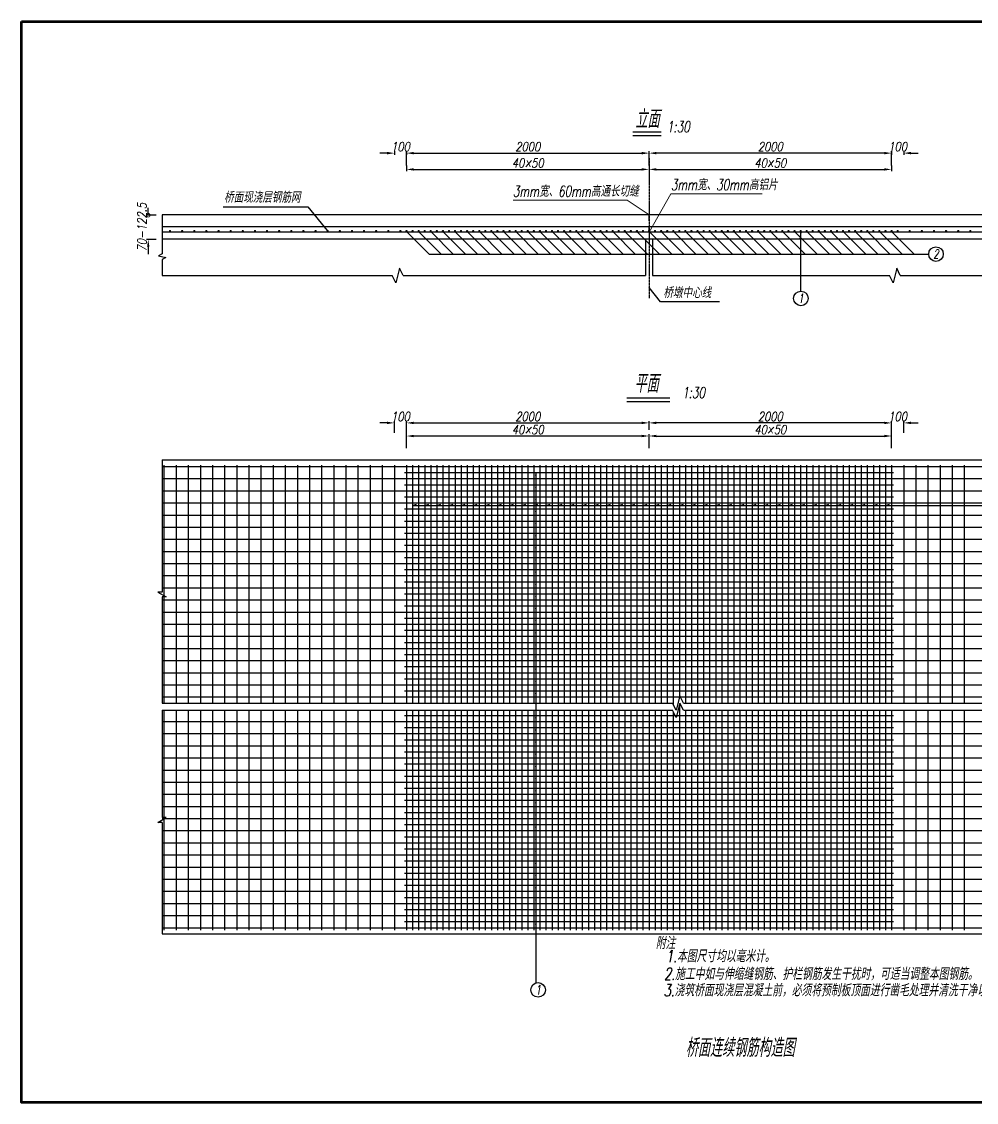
# Model space of a CAD drawing. Header units: millimetres. Extents: x 574 to 13174, y -9004 to -94.
# Drawn here: x 574 to 8448, y -9004 to -94 of the extents above; entities that cross this region are included whole.
import ezdxf
from ezdxf.enums import TextEntityAlignment as Align

# ---------------------------------------------------------------- set-up
doc = ezdxf.new("R2010")
doc.units = ezdxf.units.MM
doc.linetypes.add('cen', pattern=[8, 5, -1, 1, -1])
doc.linetypes.add('CENTER', pattern=[25, 20, -2, 1, -2])
for name, color, linetype in [('1', 7, 'Continuous'), ('C20', 7, 'Continuous'), ('C35', 1, 'Continuous'), ('CEN', 6, 'cen'), ('DIM', 7, 'Continuous'), ('TXT', 7, 'Continuous')]:
    doc.layers.add(name, color=color, linetype=linetype)
for name, color, linetype, lineweight in [('其它', 7, 'Continuous', 18), ('图框', 5, 'Continuous', 60), ('文字', 7, 'Continuous', 25)]:
    doc.layers.add(name, color=color, linetype=linetype, lineweight=lineweight)
doc.styles.add('1', font='italc1.shx', dxfattribs={"width": 0.8, "bigfont": 'fsdb.shx'})
doc.styles.add('2', font='italc1.shx', dxfattribs={"width": 0.8, "height": 2.5, "bigfont": 'fsdb.shx'})
doc.styles.add('3', font='italc1.shx', dxfattribs={"width": 0.8, "height": 3, "bigfont": 'fsdb.shx'})
doc.styles.add('FSDB', font='italc1.shx', dxfattribs={"width": 0.75, "bigfont": 'fsdb.shx'})
doc.styles.add('样式 1', font='italc1.shx', dxfattribs={"width": 0.8, "bigfont": 'fsdb.shx'})
doc.dimstyles.new('dim', dxfattribs={"dimscale": 30, "dimtxt": 2.5, "dimasz": 2, "dimexe": 0.5, "dimexo": 0, "dimgap": 0.5, "dimtad": 3, "dimdec": 0, "dimzin": 1, "dimtxsty": '样式 1', "dimcen": 0, "dimclrt": 7, "dimadec": 0, "dimazin": 0, "dimtfac": 1, "dimtdec": 0, "dimtix": 1, "dimtofl": 0, "dimtmove": 0, "dimatfit": 2, "dimfxl": 1, "dimarcsym": 0})

# ---------------------------------------------------------------- blocks, each defined once
blk = doc.blocks.new('*D5')
at = {"layer": 'DEFPOINTS', "color": 0}
for p in [(3648.5, -1162.8), (3648.5, -1177.8), (3748.5, -1162.8)]:
    blk.add_point(p, dxfattribs=at)
at = {"layer": 'DIM', "color": 0, "lineweight": -2}
for p, q in [((3588.5, -1177.8), (3528.5, -1177.8)), ((3648.5, -1162.8), (3648.5, -1192.8)), ((3748.5, -1162.8), (3748.5, -1192.8)), ((3808.5, -1177.8), (3868.5, -1177.8))]:
    blk.add_line(p, q, dxfattribs=at)
at = {"layer": 'DIM', "color": 0}
for points in [[(3588.5, -1167.8), (3588.5, -1187.8), (3648.5, -1177.8)], [(3808.5, -1167.8), (3808.5, -1187.8), (3748.5, -1177.8)]]:
    blk.add_solid(points, dxfattribs=at)
at = {"layer": 'DIM', "color": 7, "insert": (3698.5, -1125.3), "char_height": 75, "attachment_point": 5, "style": '样式 1'}
blk.add_mtext('100', dxfattribs=at)
blk = doc.blocks.new('*D6')
at = {"layer": 'DEFPOINTS', "color": 0}
for p in [(7748.5, -1162.8), (7848.5, -1162.8), (7848.5, -1177.8)]:
    blk.add_point(p, dxfattribs=at)
at = {"layer": 'DIM', "color": 0, "lineweight": -2}
for p, q in [((7688.5, -1177.8), (7628.5, -1177.8)), ((7748.5, -1162.8), (7748.5, -1192.8)), ((7848.5, -1162.8), (7848.5, -1192.8)), ((7908.5, -1177.8), (7968.5, -1177.8))]:
    blk.add_line(p, q, dxfattribs=at)
at = {"layer": 'DIM', "color": 0}
for points in [[(7688.5, -1167.8), (7688.5, -1187.8), (7748.5, -1177.8)], [(7908.5, -1167.8), (7908.5, -1187.8), (7848.5, -1177.8)]]:
    blk.add_solid(points, dxfattribs=at)
at = {"layer": 'DIM', "color": 7, "insert": (7798.5, -1125.3), "char_height": 75, "attachment_point": 5, "style": '样式 1'}
blk.add_mtext('100', dxfattribs=at)
blk = doc.blocks.new('*D7')
at = {"layer": 'DEFPOINTS', "color": 0}
for p in [(5748.5, -1281), (7748.5, -1281), (7748.5, -1311.9)]:
    blk.add_point(p, dxfattribs=at)
at = {"layer": 'DIM', "color": 0, "lineweight": -2}
for p, q in [((5748.5, -1281), (5748.5, -1326.9)), ((5808.5, -1311.9), (7688.5, -1311.9)), ((7748.5, -1281), (7748.5, -1326.9))]:
    blk.add_line(p, q, dxfattribs=at)
at = {"layer": 'DIM', "color": 0}
for points in [[(5808.5, -1301.9), (5808.5, -1321.9), (5748.5, -1311.9)], [(7688.5, -1301.9), (7688.5, -1321.9), (7748.5, -1311.9)]]:
    blk.add_solid(points, dxfattribs=at)
at = {"layer": 'DIM', "color": 7, "insert": (6748.5, -1259.4), "char_height": 75, "attachment_point": 5, "style": '样式 1'}
blk.add_mtext('40×50', dxfattribs=at)
blk = doc.blocks.new('*D8')
at = {"layer": 'DEFPOINTS', "color": 0}
for p in [(3748.5, -1281), (5748.5, -1281), (5748.5, -1311.9)]:
    blk.add_point(p, dxfattribs=at)
at = {"layer": 'DIM', "color": 0, "lineweight": -2}
for p, q in [((3748.5, -1281), (3748.5, -1326.9)), ((3808.5, -1311.9), (5688.5, -1311.9)), ((5748.5, -1281), (5748.5, -1326.9))]:
    blk.add_line(p, q, dxfattribs=at)
at = {"layer": 'DIM', "color": 0}
for points in [[(3808.5, -1301.9), (3808.5, -1321.9), (3748.5, -1311.9)], [(5688.5, -1301.9), (5688.5, -1321.9), (5748.5, -1311.9)]]:
    blk.add_solid(points, dxfattribs=at)
at = {"layer": 'DIM', "color": 7, "insert": (4748.5, -1259.4), "char_height": 75, "attachment_point": 5, "style": '样式 1'}
blk.add_mtext('40×50', dxfattribs=at)
blk = doc.blocks.new('*D9')
at = {"layer": 'DEFPOINTS', "color": 0}
for p in [(5748.5, -1177.8), (3748.5, -1281), (5748.5, -1281)]:
    blk.add_point(p, dxfattribs=at)
at = {"layer": 'DIM', "color": 0, "lineweight": -2}
for p, q in [((3748.5, -1281), (3748.5, -1162.8)), ((3808.5, -1177.8), (5688.5, -1177.8)), ((5748.5, -1281), (5748.5, -1162.8))]:
    blk.add_line(p, q, dxfattribs=at)
at = {"layer": 'DIM', "color": 0}
for points in [[(3808.5, -1167.8), (3808.5, -1187.8), (3748.5, -1177.8)], [(5688.5, -1167.8), (5688.5, -1187.8), (5748.5, -1177.8)]]:
    blk.add_solid(points, dxfattribs=at)
at = {"layer": 'DIM', "color": 7, "insert": (4748.5, -1125.3), "char_height": 75, "attachment_point": 5, "style": '样式 1'}
blk.add_mtext('2000', dxfattribs=at)
blk = doc.blocks.new('_DotSmall')
at = {"color": 0, "linetype": 'ByBlock', "const_width": 0.5}
blk.add_lwpolyline([(-0.0625, 0, 1), (0.0625, 0, 1)], format="xyb", close=True, dxfattribs=at)
blk = doc.blocks.new('*D10')
at = {"layer": 'DEFPOINTS', "color": 0}
for p in [(1684.4, -1689.4), (1618.8, -1889.4), (1684.4, -1889.4)]:
    blk.add_point(p, dxfattribs=at)
at = {"layer": 'DIM', "color": 0, "lineweight": -2}
for p, q in [((1684.4, -1689.4), (1603.8, -1689.4)), ((1618.8, -1689.4), (1618.8, -1629.4)), ((1684.4, -1889.4), (1603.8, -1889.4)), ((1618.8, -1949.4), (1618.8, -2009.4))]:
    blk.add_line(p, q, dxfattribs=at)
at = {"layer": 'DIM', "color": 0}
blk.add_solid([(1608.8, -1949.4), (1628.8, -1949.4), (1618.8, -1889.4)], dxfattribs=at)
at = {"layer": 'DIM', "color": 0, "lineweight": -2, "xscale": 60, "yscale": 60, "zscale": 60, "rotation": 270}
blk.add_blockref('_DotSmall', (1618.8, -1689.4), dxfattribs=at)
at = {"layer": 'DIM', "color": 7, "insert": (1566.3, -1789.4), "char_height": 75, "attachment_point": 5, "rotation": 90, "style": '样式 1'}
blk.add_mtext('70-122.5', dxfattribs=at)
blk = doc.blocks.new('*D11')
at = {"layer": 'DEFPOINTS', "color": 0}
for p in [(5748.5, -1177.8), (5748.5, -1281), (7748.5, -1281)]:
    blk.add_point(p, dxfattribs=at)
at = {"layer": 'DIM', "color": 0, "lineweight": -2}
for p, q in [((5748.5, -1281), (5748.5, -1162.8)), ((7688.5, -1177.8), (5808.5, -1177.8)), ((7748.5, -1281), (7748.5, -1162.8))]:
    blk.add_line(p, q, dxfattribs=at)
at = {"layer": 'DIM', "color": 0}
for points in [[(5808.5, -1167.8), (5808.5, -1187.8), (5748.5, -1177.8)], [(7688.5, -1167.8), (7688.5, -1187.8), (7748.5, -1177.8)]]:
    blk.add_solid(points, dxfattribs=at)
at = {"layer": 'DIM', "color": 7, "insert": (6748.5, -1125.3), "char_height": 75, "attachment_point": 5, "style": '样式 1'}
blk.add_mtext('2000', dxfattribs=at)
blk = doc.blocks.new('*D16')
at = {"layer": 'DEFPOINTS', "color": 0}
for p in [(7748.5, -3509.8), (5748.5, -3609), (7748.5, -3609)]:
    blk.add_point(p, dxfattribs=at)
at = {"layer": 'DIM', "color": 0, "lineweight": -2}
for p, q in [((5748.5, -3609), (5748.5, -3494.8)), ((5808.5, -3509.8), (7688.5, -3509.8)), ((7748.5, -3609), (7748.5, -3494.8))]:
    blk.add_line(p, q, dxfattribs=at)
at = {"layer": 'DIM', "color": 0}
for points in [[(5808.5, -3499.8), (5808.5, -3519.8), (5748.5, -3509.8)], [(7688.5, -3499.8), (7688.5, -3519.8), (7748.5, -3509.8)]]:
    blk.add_solid(points, dxfattribs=at)
at = {"layer": 'DIM', "color": 7, "insert": (6748.5, -3457.3), "char_height": 75, "attachment_point": 5, "style": '样式 1'}
blk.add_mtext('40×50', dxfattribs=at)
blk = doc.blocks.new('*D17')
at = {"layer": 'DEFPOINTS', "color": 0}
for p in [(3748.5, -3509.8), (3748.5, -3609), (5748.5, -3609)]:
    blk.add_point(p, dxfattribs=at)
at = {"layer": 'DIM', "color": 0, "lineweight": -2}
for p, q in [((3748.5, -3609), (3748.5, -3494.8)), ((5688.5, -3509.8), (3808.5, -3509.8)), ((5748.5, -3609), (5748.5, -3494.8))]:
    blk.add_line(p, q, dxfattribs=at)
at = {"layer": 'DIM', "color": 0}
for points in [[(3808.5, -3499.8), (3808.5, -3519.8), (3748.5, -3509.8)], [(5688.5, -3499.8), (5688.5, -3519.8), (5748.5, -3509.8)]]:
    blk.add_solid(points, dxfattribs=at)
at = {"layer": 'DIM', "color": 7, "insert": (4748.5, -3457.3), "char_height": 75, "attachment_point": 5, "style": '样式 1'}
blk.add_mtext('40×50', dxfattribs=at)
blk = doc.blocks.new('*D18')
at = {"layer": 'DEFPOINTS', "color": 0}
for p in [(7848.5, -3401.8), (7748.5, -3528.6), (7848.5, -3483.3)]:
    blk.add_point(p, dxfattribs=at)
at = {"layer": 'DIM', "color": 0, "lineweight": -2}
for p, q in [((7688.5, -3401.8), (7628.5, -3401.8)), ((7748.5, -3528.6), (7748.5, -3386.8)), ((7848.5, -3483.3), (7848.5, -3386.8)), ((7908.5, -3401.8), (7968.5, -3401.8))]:
    blk.add_line(p, q, dxfattribs=at)
at = {"layer": 'DIM', "color": 0}
for points in [[(7688.5, -3391.8), (7688.5, -3411.8), (7748.5, -3401.8)], [(7908.5, -3391.8), (7908.5, -3411.8), (7848.5, -3401.8)]]:
    blk.add_solid(points, dxfattribs=at)
at = {"layer": 'DIM', "color": 7, "insert": (7798.5, -3349.3), "char_height": 75, "attachment_point": 5, "style": '样式 1'}
blk.add_mtext('100', dxfattribs=at)
blk = doc.blocks.new('*D19')
at = {"layer": 'DEFPOINTS', "color": 0}
for p in [(5748.5, -3401.8), (5748.5, -3459.2), (7748.5, -3459.2)]:
    blk.add_point(p, dxfattribs=at)
at = {"layer": 'DIM', "color": 0, "lineweight": -2}
for p, q in [((5748.5, -3459.2), (5748.5, -3386.8)), ((7688.5, -3401.8), (5808.5, -3401.8)), ((7748.5, -3459.2), (7748.5, -3386.8))]:
    blk.add_line(p, q, dxfattribs=at)
at = {"layer": 'DIM', "color": 0}
for points in [[(5808.5, -3391.8), (5808.5, -3411.8), (5748.5, -3401.8)], [(7688.5, -3391.8), (7688.5, -3411.8), (7748.5, -3401.8)]]:
    blk.add_solid(points, dxfattribs=at)
at = {"layer": 'DIM', "color": 7, "insert": (6748.5, -3349.3), "char_height": 75, "attachment_point": 5, "style": '样式 1'}
blk.add_mtext('2000', dxfattribs=at)
blk = doc.blocks.new('*D20')
at = {"layer": 'DEFPOINTS', "color": 0}
for p in [(3748.5, -3459.2), (5748.5, -3401.8), (5748.5, -3459.2)]:
    blk.add_point(p, dxfattribs=at)
at = {"layer": 'DIM', "color": 0, "lineweight": -2}
for p, q in [((3748.5, -3459.2), (3748.5, -3386.8)), ((3808.5, -3401.8), (5688.5, -3401.8)), ((5748.5, -3459.2), (5748.5, -3386.8))]:
    blk.add_line(p, q, dxfattribs=at)
at = {"layer": 'DIM', "color": 0}
for points in [[(3808.5, -3391.8), (3808.5, -3411.8), (3748.5, -3401.8)], [(5688.5, -3391.8), (5688.5, -3411.8), (5748.5, -3401.8)]]:
    blk.add_solid(points, dxfattribs=at)
at = {"layer": 'DIM', "color": 7, "insert": (4748.5, -3349.3), "char_height": 75, "attachment_point": 5, "style": '样式 1'}
blk.add_mtext('2000', dxfattribs=at)
blk = doc.blocks.new('*D23')
at = {"layer": 'DEFPOINTS', "color": 0}
for p in [(3648.5, -3401.8), (3648.5, -3483.3), (3748.5, -3528.6)]:
    blk.add_point(p, dxfattribs=at)
at = {"layer": 'DIM', "color": 0, "lineweight": -2}
for p, q in [((3588.5, -3401.8), (3528.5, -3401.8)), ((3648.5, -3483.3), (3648.5, -3386.8)), ((3748.5, -3528.6), (3748.5, -3386.8)), ((3808.5, -3401.8), (3868.5, -3401.8))]:
    blk.add_line(p, q, dxfattribs=at)
at = {"layer": 'DIM', "color": 0}
for points in [[(3588.5, -3391.8), (3588.5, -3411.8), (3648.5, -3401.8)], [(3808.5, -3391.8), (3808.5, -3411.8), (3748.5, -3401.8)]]:
    blk.add_solid(points, dxfattribs=at)
at = {"layer": 'DIM', "color": 7, "insert": (3698.5, -3349.3), "char_height": 75, "attachment_point": 5, "style": '样式 1'}
blk.add_mtext('100', dxfattribs=at)

msp = doc.modelspace()

# ---------------------------------------------------------------- linework, layer by layer
at = {"color": 7, "linetype": 'Continuous'}
for p, q in [((1732.4, -1686.5), (1732.4, -1876.5)), ((5748.5, -1686.5), (1732.4, -1686.5)), ((9832.4, -1686.5), (5748.5, -1686.5)), ((5748.5, -1786.5), (1732.4, -1786.5)), ((9832.4, -1786.5), (5748.5, -1786.5)), ((1732.4, -1876.5), (1732.4, -2008.7)), ((1732.4, -2053.7), (1732.4, -2185.8)), ((1732.4, -3707), (1732.4, -4796.2)), ((1732.4, -3707), (9832.4, -3707)), ((4818, -3811.1), (4812.3, -3834.3)), ((4818, -8018.1), (4818, -3811.1)), ((4818, -3911.1), (4812.3, -3934.3)), ((3798.5, -4083.4), (10500.6, -4083.4)), ((4818, -4011.1), (4812.3, -4034.3)), ((4818, -4111.1), (4812.3, -4134.3)), ((4818, -4111.1), (4812.3, -4134.3)), ((4818, -4211.1), (4812.3, -4234.3)), ((4818, -4311.1), (4812.3, -4334.3)), ((4818, -4411.1), (4812.3, -4434.3)), ((4818, -4411.1), (4812.3, -4434.3)), ((4818, -4511.1), (4812.3, -4534.3)), ((4818, -4611.1), (4812.3, -4634.3)), ((4818, -4611.1), (4812.3, -4634.3)), ((4818, -4711.1), (4812.3, -4734.3)), ((4818, -4811.1), (4812.3, -4834.3)), ((1732.4, -4836.4), (1732.4, -5711.1)), ((4818, -4911.1), (4812.3, -4934.3)), ((4818, -4911.1), (4812.3, -4934.3)), ((4818, -5011.1), (4812.3, -5034.3)), ((4818, -5111.1), (4812.3, -5134.3)), ((4818, -5211.1), (4812.3, -5234.3)), ((4818, -5211.1), (4812.3, -5234.3)), ((4818, -5311.1), (4812.3, -5334.3)), ((4818, -5411.1), (4812.3, -5434.3)), ((4818, -5411.1), (4812.3, -5434.3)), ((4818, -5511.1), (4812.3, -5534.3)), ((4818, -5611.1), (4812.3, -5634.3)), ((6002.3, -5651.1), (5972.3, -5771.1)), ((6032.3, -5711.1), (6002.3, -5651.1)), ((1732.4, -5711.1), (5942.3, -5711.1)), ((1732.4, -5771.1), (5942.3, -5771.1)), ((1732.4, -5771.1), (1732.4, -6655)), ((5972.3, -5771.1), (5942.3, -5711.1)), ((5972.3, -5831.1), (5942.3, -5771.1)), ((6002.3, -5711.1), (5972.3, -5831.1)), ((6032.3, -5771.1), (6002.3, -5711.1)), ((6032.3, -5711.1), (9832.4, -5711.1)), ((6032.3, -5771.1), (9832.4, -5771.1)), ((4818, -5811.1), (4812.3, -5834.3)), ((4818, -5813.3), (4812.3, -5836.5)), ((4818, -5911.1), (4812.3, -5934.3)), ((4818, -5913.3), (4812.3, -5936.5)), ((4818, -6011.1), (4812.3, -6034.3)), ((4818, -6011.1), (4812.3, -6034.3)), ((4818, -6013.3), (4812.3, -6036.5)), ((4818, -6013.3), (4812.3, -6036.5)), ((4818, -6111.1), (4812.3, -6134.3)), ((4818, -6113.3), (4812.3, -6136.5)), ((4818, -6211.1), (4812.3, -6234.3)), ((4818, -6213.3), (4812.3, -6236.5)), ((4818, -6313.3), (4812.3, -6336.5)), ((4818, -6313.3), (4812.3, -6336.5)), ((4818, -6413.3), (4812.3, -6436.5)), ((4818, -6513.3), (4812.3, -6536.5)), ((4818, -6613.3), (4812.3, -6636.5)), ((1732.4, -6695.2), (1732.4, -7613.3)), ((4818, -6713.3), (4812.3, -6736.5)), ((4818, -6813.3), (4812.3, -6836.5)), ((4818, -6913.3), (4812.3, -6936.5)), ((4818, -6913.3), (4812.3, -6936.5)), ((4818, -7013.3), (4812.3, -7036.5)), ((4818, -7113.3), (4812.3, -7136.5)), ((4818, -7213.3), (4812.3, -7236.5)), ((4818, -7213.3), (4812.3, -7236.5)), ((4818, -7313.3), (4812.3, -7336.5)), ((4818, -7413.3), (4812.3, -7436.5)), ((4818, -7513.3), (4812.3, -7536.5)), ((1732.4, -7613.3), (9832.4, -7613.3)), ((1732.4, -7613.3), (9832.4, -7613.3))]:
    msp.add_line(p, q, dxfattribs=at)
at = {"color": 1, "linetype": 'Continuous'}
for p, q in [((1732.4, -3761.1), (9832.4, -3761.1)), ((3731.9, -3811.1), (7765.2, -3811.1)), ((1732.4, -3861.1), (9832.4, -3861.1)), ((3731.9, -3911.1), (7765.2, -3911.1)), ((3731.9, -3911.1), (7765.2, -3911.1)), ((1732.4, -3961.1), (9832.4, -3961.1)), ((1732.4, -4061.1), (9832.4, -4061.1)), ((3731.9, -4011.1), (7765.2, -4011.1)), ((1732.4, -4161.1), (9832.4, -4161.1)), ((3731.9, -4111.1), (7765.2, -4111.1)), ((3731.9, -4111.1), (7765.2, -4111.1)), ((1732.4, -4261.1), (9832.4, -4261.1)), ((3731.9, -4211.1), (7765.2, -4211.1)), ((1732.4, -4361.1), (9832.4, -4361.1)), ((1732.4, -4361.1), (9832.4, -4361.1)), ((3731.9, -4311.1), (7765.2, -4311.1)), ((3731.9, -4411.1), (7765.2, -4411.1)), ((1732.4, -4461.1), (9832.4, -4461.1)), ((3731.9, -4511.1), (7765.2, -4511.1)), ((1732.4, -4561.1), (9832.4, -4561.1)), ((1732.4, -4561.1), (9832.4, -4561.1)), ((3731.9, -4611.1), (7765.2, -4611.1)), ((1732.4, -4661.1), (9832.4, -4661.1)), ((3731.9, -4711.1), (7765.2, -4711.1)), ((1732.4, -4761.1), (9832.4, -4761.1)), ((3731.9, -4811.1), (7765.2, -4811.1)), ((3731.9, -4811.1), (7765.2, -4811.1)), ((1732.4, -4861.1), (9832.4, -4861.1)), ((1732.4, -4961.1), (9832.4, -4961.1)), ((3731.9, -4911.1), (7765.2, -4911.1)), ((1732.4, -5061.1), (9832.4, -5061.1)), ((3731.9, -5011.1), (7765.2, -5011.1)), ((3731.9, -5011.1), (7765.2, -5011.1)), ((1732.4, -5161.1), (9832.4, -5161.1)), ((3731.9, -5111.1), (7765.2, -5111.1)), ((3731.9, -5211.1), (7765.2, -5211.1)), ((1732.4, -5261.1), (9832.4, -5261.1)), ((1732.4, -5261.1), (9832.4, -5261.1)), ((3731.9, -5311.1), (7765.2, -5311.1)), ((1732.4, -5361.1), (9832.4, -5361.1)), ((3731.9, -5411.1), (7765.2, -5411.1)), ((1732.4, -5461.1), (9832.4, -5461.1)), ((1732.4, -5461.1), (9832.4, -5461.1)), ((3731.9, -5511.1), (7765.2, -5511.1)), ((1732.4, -5561.1), (9832.4, -5561.1)), ((3731.9, -5611.1), (7765.2, -5611.1)), ((1732.4, -5661.1), (9832.4, -5661.1)), ((1732.4, -5863.3), (9832.4, -5863.3)), ((3731.9, -5813.3), (7765.2, -5813.3)), ((3731.9, -5813.3), (7765.2, -5813.3)), ((1732.4, -5963.3), (9832.4, -5963.3)), ((3731.9, -5913.3), (7765.2, -5913.3)), ((3731.9, -6013.3), (7765.2, -6013.3)), ((3731.9, -6013.3), (7765.2, -6013.3)), ((1732.4, -6063.3), (9832.4, -6063.3)), ((3731.9, -6113.3), (7765.2, -6113.3)), ((1732.4, -6163.3), (9832.4, -6163.3)), ((3731.9, -6213.3), (7765.2, -6213.3)), ((1732.4, -6263.3), (9832.4, -6263.3)), ((1732.4, -6263.3), (9832.4, -6263.3)), ((3731.9, -6313.3), (7765.2, -6313.3)), ((1732.4, -6363.3), (9832.4, -6363.3)), ((3731.9, -6413.3), (7765.2, -6413.3)), ((1732.4, -6463.3), (9832.4, -6463.3)), ((1732.4, -6463.3), (9832.4, -6463.3)), ((1732.4, -6563.3), (9832.4, -6563.3)), ((3731.9, -6513.3), (7765.2, -6513.3)), ((1732.4, -6663.3), (9832.4, -6663.3)), ((3731.9, -6613.3), (7765.2, -6613.3)), ((1732.4, -6763.3), (9832.4, -6763.3)), ((3731.9, -6713.3), (7765.2, -6713.3)), ((3731.9, -6713.3), (7765.2, -6713.3)), ((3731.9, -6813.3), (7765.2, -6813.3)), ((1732.4, -6863.3), (9832.4, -6863.3)), ((3731.9, -6913.3), (7765.2, -6913.3)), ((3731.9, -6913.3), (7765.2, -6913.3)), ((1732.4, -6963.3), (9832.4, -6963.3)), ((3731.9, -7013.3), (7765.2, -7013.3)), ((1732.4, -7063.3), (9832.4, -7063.3)), ((3731.9, -7113.3), (7765.2, -7113.3)), ((1732.4, -7163.3), (9832.4, -7163.3)), ((1732.4, -7163.3), (9832.4, -7163.3)), ((3731.9, -7213.3), (7765.2, -7213.3)), ((1732.4, -7263.3), (9832.4, -7263.3)), ((1732.4, -7363.3), (9832.4, -7363.3)), ((1732.4, -7363.3), (9832.4, -7363.3)), ((3731.9, -7313.3), (7765.2, -7313.3)), ((1732.4, -7463.3), (9832.4, -7463.3)), ((3731.9, -7413.3), (7765.2, -7413.3)), ((1732.4, -7563.3), (9832.4, -7563.3)), ((3731.9, -7513.3), (7765.2, -7513.3))]:
    msp.add_line(p, q, dxfattribs=at)
at = {"color": 7, "linetype": 'Continuous'}
msp.add_circle((4833.5, -8076), 60, dxfattribs=at)
at = {"layer": '1'}
for p, q in [((1732.4, -2008.7), (1702.4, -2023.7)), ((1702.4, -2023.7), (1762.4, -2038.7)), ((1762.4, -2038.7), (1732.4, -2053.7)), ((3691, -2125.8), (3661, -2245.8)), ((3721, -2185.8), (3691, -2125.8)), ((7790.9, -2125.8), (7760.9, -2245.8)), ((7820.9, -2185.8), (7790.9, -2125.8)), ((3661, -2245.8), (3631, -2185.8)), ((7760.9, -2245.8), (7730.9, -2185.8)), ((1732.4, -4796.2), (1698.9, -4796.2)), ((1698.9, -4796.2), (1766, -4836.4)), ((1766, -4836.4), (1732.4, -4836.4)), ((1698.9, -6695.2), (1766, -6655)), ((1766, -6655), (1732.4, -6655)), ((1732.4, -6695.2), (1698.9, -6695.2))]:
    msp.add_line(p, q, dxfattribs=at)
at = {"layer": 'C20', "color": 7, "linetype": 'Continuous'}
for p, q in [((5718.5, -1886.5), (1732.4, -1886.5)), ((9832.4, -1886.5), (5718.5, -1886.5)), ((5718.5, -1886.5), (5718.5, -2185.8)), ((5778.5, -1886.5), (5778.5, -2185.8)), ((1732.4, -2185.8), (3631, -2185.8)), ((3721, -2185.8), (5718.5, -2185.8)), ((5778.5, -2185.8), (7730.9, -2185.8)), ((7820.9, -2185.8), (9832.4, -2185.8))]:
    msp.add_line(p, q, dxfattribs=at)
for points in [[(3750.8, -1826.3), (3934.5, -2010)], [(3850.8, -1826.3), (4034.5, -2010)], [(3950.8, -1826.3), (4134.5, -2010)], [(4050.8, -1826.3), (4234.5, -2010)], [(4150.8, -1826.3), (4334.5, -2010)], [(4251.9, -1826.3), (4435.6, -2010)], [(4351.9, -1826.3), (4535.6, -2010)], [(4451.9, -1826.3), (4635.6, -2010)], [(4551.9, -1826.3), (4735.6, -2010)], [(4651.9, -1826.3), (4835.6, -2010)], [(4751.9, -1826.3), (4935.6, -2010)], [(4851.9, -1826.3), (5035.6, -2010)], [(4951.9, -1826.3), (5135.6, -2010)], [(5051.9, -1826.3), (5235.6, -2010)], [(5151.9, -1826.3), (5335.6, -2010)], [(5251.9, -1826.3), (5435.6, -2010)], [(5351.9, -1826.3), (5535.6, -2010)], [(5451.9, -1826.3), (5635.6, -2010)], [(5551.9, -1826.3), (5735.6, -2010)], [(5651.9, -1826.3), (5835.6, -2010)], [(5751.9, -1826.3), (5935.6, -2010)], [(5851.9, -1826.3), (6035.6, -2010)], [(5951.9, -1826.3), (6135.6, -2010)], [(6051.9, -1826.3), (6235.6, -2010)], [(6151.9, -1826.3), (6335.6, -2010)], [(6251.9, -1826.3), (6435.6, -2010)], [(6351.9, -1826.3), (6535.6, -2010)], [(6451.9, -1826.3), (6635.6, -2010)], [(6551.9, -1826.3), (6735.6, -2010)], [(6651.9, -1826.3), (6835.6, -2010)], [(6751.9, -1826.3), (6935.6, -2010)], [(6851.9, -1826.3), (7035.6, -2010)], [(6951.9, -1826.3), (7135.6, -2010)], [(7051.9, -1826.3), (7235.6, -2010)], [(7151.9, -1826.3), (7335.6, -2010)], [(7251.9, -1826.3), (7435.6, -2010)], [(7351.9, -1826.3), (7535.6, -2010)], [(7451.9, -1826.3), (7635.6, -2010)], [(7551.9, -1826.3), (7735.6, -2010)], [(7651.9, -1826.3), (7835.6, -2010)], [(7751.9, -1826.3), (7935.6, -2010)], [(3934.5, -2010), (8055, -2010)]]:
    msp.add_lwpolyline(points, dxfattribs=at)
at = {"layer": 'C35'}
for p, q in [((5748.5, -1736.5), (5748.5, -1686.5)), ((5748.5, -1736.5), (5748.5, -1686.5)), ((5748.5, -1828.1), (5748.5, -1786.5)), ((5748.5, -1828.1), (5748.5, -1786.5))]:
    msp.add_line(p, q, dxfattribs=at)
at = {"layer": 'C35', "linetype": 'Continuous'}
for p, q in [((5718.5, -1828.1), (1732.4, -1828.1)), ((9832.4, -1828.1), (5718.5, -1828.1))]:
    msp.add_line(p, q, dxfattribs=at)
at = {"layer": 'C35', "const_width": 9}
for points in [[(1794, -1819.8, 1), (1803, -1819.8, 1)], [(1894, -1819.8, 1), (1903, -1819.8, 1)], [(1994, -1819.8, 1), (2003, -1819.8, 1)], [(2094, -1819.8, 1), (2103, -1819.8, 1)], [(2194, -1819.8, 1), (2203, -1819.8, 1)], [(2294, -1819.8, 1), (2303, -1819.8, 1)], [(2394, -1819.8, 1), (2403, -1819.8, 1)], [(2494, -1819.8, 1), (2503, -1819.8, 1)], [(2594, -1819.8, 1), (2603, -1819.8, 1)], [(2694, -1819.8, 1), (2703, -1819.8, 1)], [(2794, -1819.8, 1), (2803, -1819.8, 1)], [(2894, -1819.8, 1), (2903, -1819.8, 1)], [(2994, -1819.8, 1), (3003, -1819.8, 1)], [(3094, -1819.8, 1), (3103, -1819.8, 1)], [(3194, -1819.8, 1), (3203, -1819.8, 1)], [(3294, -1819.8, 1), (3303, -1819.8, 1)], [(3394, -1819.8, 1), (3403, -1819.8, 1)], [(3494, -1819.8, 1), (3503, -1819.8, 1)], [(3594, -1819.8, 1), (3603, -1819.8, 1)], [(3694, -1819.8, 1), (3703, -1819.8, 1)], [(3744, -1819.8, 1), (3753, -1819.8, 1)], [(3794, -1819.8, 1), (3803, -1819.8, 1)], [(3844, -1819.8, 1), (3853, -1819.8, 1)], [(3894, -1819.8, 1), (3903, -1819.8, 1)], [(3944, -1819.8, 1), (3953, -1819.8, 1)], [(3994, -1819.8, 1), (4003, -1819.8, 1)], [(4044, -1819.8, 1), (4053, -1819.8, 1)], [(4094, -1819.8, 1), (4103, -1819.8, 1)], [(4144, -1819.8, 1), (4153, -1819.8, 1)], [(4194, -1819.8, 1), (4203, -1819.8, 1)], [(4244, -1819.8, 1), (4253, -1819.8, 1)], [(4294, -1819.8, 1), (4303, -1819.8, 1)], [(4344, -1819.8, 1), (4353, -1819.8, 1)], [(4394, -1819.8, 1), (4403, -1819.8, 1)], [(4444, -1819.8, 1), (4453, -1819.8, 1)], [(4494, -1819.8, 1), (4503, -1819.8, 1)], [(4544, -1819.8, 1), (4553, -1819.8, 1)], [(4594, -1819.8, 1), (4603, -1819.8, 1)], [(4644, -1819.8, 1), (4653, -1819.8, 1)], [(4694, -1819.8, 1), (4703, -1819.8, 1)], [(4744, -1819.8, 1), (4753, -1819.8, 1)], [(4794, -1819.8, 1), (4803, -1819.8, 1)], [(4844, -1819.8, 1), (4853, -1819.8, 1)], [(4894, -1819.8, 1), (4903, -1819.8, 1)], [(4944, -1819.8, 1), (4953, -1819.8, 1)], [(4994, -1819.8, 1), (5003, -1819.8, 1)], [(5044, -1819.8, 1), (5053, -1819.8, 1)], [(5094, -1819.8, 1), (5103, -1819.8, 1)], [(5144, -1819.8, 1), (5153, -1819.8, 1)], [(5194, -1819.8, 1), (5203, -1819.8, 1)], [(5244, -1819.8, 1), (5253, -1819.8, 1)], [(5294, -1819.8, 1), (5303, -1819.8, 1)], [(5344, -1819.8, 1), (5353, -1819.8, 1)], [(5394, -1819.8, 1), (5403, -1819.8, 1)], [(5444, -1819.8, 1), (5453, -1819.8, 1)], [(5494, -1819.8, 1), (5503, -1819.8, 1)], [(5544, -1819.8, 1), (5553, -1819.8, 1)], [(5594, -1819.8, 1), (5603, -1819.8, 1)], [(5644, -1819.8, 1), (5653, -1819.8, 1)], [(5694, -1819.8, 1), (5703, -1819.8, 1)], [(5744, -1819.8, 1), (5753, -1819.8, 1)], [(5794, -1819.8, 1), (5803, -1819.8, 1)], [(5844, -1819.8, 1), (5853, -1819.8, 1)], [(5894, -1819.8, 1), (5903, -1819.8, 1)], [(5944, -1819.8, 1), (5953, -1819.8, 1)], [(5994, -1819.8, 1), (6003, -1819.8, 1)], [(6044, -1819.8, 1), (6053, -1819.8, 1)], [(6094, -1819.8, 1), (6103, -1819.8, 1)], [(6144, -1819.8, 1), (6153, -1819.8, 1)], [(6194, -1819.8, 1), (6203, -1819.8, 1)], [(6244, -1819.8, 1), (6253, -1819.8, 1)], [(6294, -1819.8, 1), (6303, -1819.8, 1)], [(6344, -1819.8, 1), (6353, -1819.8, 1)], [(6394, -1819.8, 1), (6403, -1819.8, 1)], [(6444, -1819.8, 1), (6453, -1819.8, 1)], [(6494, -1819.8, 1), (6503, -1819.8, 1)], [(6544, -1819.8, 1), (6553, -1819.8, 1)], [(6594, -1819.8, 1), (6603, -1819.8, 1)], [(6644, -1819.8, 1), (6653, -1819.8, 1)], [(6694, -1819.8, 1), (6703, -1819.8, 1)], [(6744, -1819.8, 1), (6753, -1819.8, 1)], [(6794, -1819.8, 1), (6803, -1819.8, 1)], [(6844, -1819.8, 1), (6853, -1819.8, 1)], [(6894, -1819.8, 1), (6903, -1819.8, 1)], [(6944, -1819.8, 1), (6953, -1819.8, 1)], [(6994, -1819.8, 1), (7003, -1819.8, 1)], [(7044, -1819.8, 1), (7053, -1819.8, 1)], [(7094, -1819.8, 1), (7103, -1819.8, 1)], [(7144, -1819.8, 1), (7153, -1819.8, 1)], [(7194, -1819.8, 1), (7203, -1819.8, 1)], [(7244, -1819.8, 1), (7253, -1819.8, 1)], [(7294, -1819.8, 1), (7303, -1819.8, 1)], [(7344, -1819.8, 1), (7353, -1819.8, 1)], [(7394, -1819.8, 1), (7403, -1819.8, 1)], [(7444, -1819.8, 1), (7453, -1819.8, 1)], [(7494, -1819.8, 1), (7503, -1819.8, 1)], [(7544, -1819.8, 1), (7553, -1819.8, 1)], [(7594, -1819.8, 1), (7603, -1819.8, 1)], [(7644, -1819.8, 1), (7653, -1819.8, 1)], [(7694, -1819.8, 1), (7703, -1819.8, 1)], [(7744, -1819.8, 1), (7753, -1819.8, 1)], [(7794, -1819.8, 1), (7803, -1819.8, 1)], [(7894, -1819.8, 1), (7903, -1819.8, 1)], [(7994, -1819.8, 1), (8003, -1819.8, 1)], [(8094, -1819.8, 1), (8103, -1819.8, 1)], [(8194, -1819.8, 1), (8203, -1819.8, 1)], [(8294, -1819.8, 1), (8303, -1819.8, 1)], [(8394, -1819.8, 1), (8403, -1819.8, 1)]]:
    msp.add_lwpolyline(points, format="xyb", close=True, dxfattribs=at)
at = {"layer": 'CEN', "linetype": 'CENTER'}
msp.add_line((5748.5, -1218.7), (5748.5, -2373.6), dxfattribs=at)
at = {"layer": 'DIM', "color": 1}
for p, q in [((5615.4, -1002.9), (5849.9, -1002.9)), ((5565.7, -3194.3), (5921.4, -3194.3)), ((1748.5, -3750.5), (1748.5, -5711.1)), ((1848.5, -3750.5), (1848.5, -5711.1)), ((1948.5, -3750.5), (1948.5, -5711.1)), ((2048.5, -3750.5), (2048.5, -5711.1)), ((2148.5, -3750.5), (2148.5, -5711.1)), ((2248.5, -3750.5), (2248.5, -5711.1)), ((2348.5, -3750.5), (2348.5, -5711.1)), ((2448.5, -3750.5), (2448.5, -5711.1)), ((2548.5, -3750.5), (2548.5, -5711.1)), ((2648.5, -3750.5), (2648.5, -5711.1)), ((2748.5, -3750.5), (2748.5, -5711.1)), ((2848.5, -3750.5), (2848.5, -5711.1)), ((2948.5, -3750.5), (2948.5, -5711.1)), ((3048.5, -3750.5), (3048.5, -5711.1)), ((3148.5, -3750.5), (3148.5, -5711.1)), ((3248.5, -3750.5), (3248.5, -5711.1)), ((3348.5, -3750.5), (3348.5, -5711.1)), ((3448.5, -3750.5), (3448.5, -5711.1)), ((3548.5, -3750.5), (3548.5, -5711.1)), ((3648.5, -3750.5), (3648.5, -5711.1)), ((3748.5, -3750.5), (3748.5, -5711.1)), ((3798.5, -3750.5), (3798.5, -5711.1)), ((3848.5, -3750.5), (3848.5, -5711.1)), ((3898.5, -3750.5), (3898.5, -5711.1)), ((3948.5, -3750.5), (3948.5, -5711.1)), ((3998.5, -3750.5), (3998.5, -5711.1)), ((4048.5, -3750.5), (4048.5, -5711.1)), ((4098.5, -3750.5), (4098.5, -5711.1)), ((4148.5, -3750.5), (4148.5, -5711.1)), ((4198.5, -3750.5), (4198.5, -5711.1)), ((4248.5, -3750.5), (4248.5, -5711.1)), ((4298.5, -3750.5), (4298.5, -5711.1)), ((4348.5, -3750.5), (4348.5, -5711.1)), ((4398.5, -3750.5), (4398.5, -5711.1)), ((4448.5, -3750.5), (4448.5, -5711.1)), ((4498.5, -3750.5), (4498.5, -5711.1)), ((4548.5, -3750.5), (4548.5, -5711.1)), ((4598.5, -3750.5), (4598.5, -5711.1)), ((4648.5, -3750.5), (4648.5, -5711.1)), ((4698.5, -3750.5), (4698.5, -5711.1)), ((4698.5, -3750.5), (4698.5, -5711.1)), ((4748.5, -3750.5), (4748.5, -5711.1)), ((4798.5, -3750.5), (4798.5, -5711.1)), ((4848.5, -3750.5), (4848.5, -5711.1)), ((4898.5, -3750.5), (4898.5, -5711.1)), ((4948.5, -3750.5), (4948.5, -5711.1)), ((4998.5, -3750.5), (4998.5, -5711.1)), ((5048.5, -3750.5), (5048.5, -5711.1)), ((5048.5, -3750.5), (5048.5, -5711.1)), ((5098.5, -3750.5), (5098.5, -5711.1)), ((5148.5, -3750.5), (5148.5, -5711.1)), ((5198.5, -3750.5), (5198.5, -5711.1)), ((5248.5, -3750.5), (5248.5, -5711.1)), ((5298.5, -3750.5), (5298.5, -5711.1)), ((5348.5, -3750.5), (5348.5, -5711.1)), ((5398.5, -3750.5), (5398.5, -5711.1)), ((5398.5, -3750.5), (5398.5, -5711.1)), ((5448.5, -3750.5), (5448.5, -5711.1)), ((5498.5, -3750.5), (5498.5, -5711.1)), ((5548.5, -3750.5), (5548.5, -5711.1)), ((5598.5, -3750.5), (5598.5, -5711.1)), ((5648.5, -3750.5), (5648.5, -5711.1)), ((5698.5, -3750.5), (5698.5, -5711.1)), ((5748.5, -3750.5), (5748.5, -5711.1)), ((5798.5, -3750.5), (5798.5, -5711.1)), ((5848.5, -3750.5), (5848.5, -5711.1)), ((5898.5, -3750.5), (5898.5, -5711.1)), ((5948.5, -3750.5), (5948.5, -5723.6)), ((5998.5, -3750.5), (5998.5, -5666.3)), ((6048.5, -3750.5), (6048.5, -5711.1)), ((6098.5, -3750.5), (6098.5, -5711.1)), ((6098.5, -3750.5), (6098.5, -5711.1)), ((6148.5, -3750.5), (6148.5, -5711.1)), ((6198.5, -3750.5), (6198.5, -5711.1)), ((6248.5, -3750.5), (6248.5, -5711.1)), ((6298.5, -3750.5), (6298.5, -5711.1)), ((6348.5, -3750.5), (6348.5, -5711.1)), ((6398.5, -3750.5), (6398.5, -5711.1)), ((6448.5, -3750.5), (6448.5, -5711.1)), ((6448.5, -3750.5), (6448.5, -5711.1)), ((6498.5, -3750.5), (6498.5, -5711.1)), ((6548.5, -3750.5), (6548.5, -5711.1)), ((6598.5, -3750.5), (6598.5, -5711.1)), ((6648.5, -3750.5), (6648.5, -5711.1)), ((6698.5, -3750.5), (6698.5, -5711.1)), ((6748.5, -3750.5), (6748.5, -5711.1)), ((6798.5, -3750.5), (6798.5, -5711.1)), ((6798.5, -3750.5), (6798.5, -5711.1)), ((6848.5, -3750.5), (6848.5, -5711.1)), ((6898.5, -3750.5), (6898.5, -5711.1)), ((6948.5, -3750.5), (6948.5, -5711.1)), ((6998.5, -3750.5), (6998.5, -5711.1)), ((7048.5, -3750.5), (7048.5, -5711.1)), ((7098.5, -3750.5), (7098.5, -5711.1)), ((7148.5, -3750.5), (7148.5, -5711.1)), ((7198.5, -3750.5), (7198.5, -5711.1)), ((7248.5, -3750.5), (7248.5, -5711.1)), ((7298.5, -3750.5), (7298.5, -5711.1)), ((7348.5, -3750.5), (7348.5, -5711.1)), ((7398.5, -3750.5), (7398.5, -5711.1)), ((7448.5, -3750.5), (7448.5, -5711.1)), ((7498.5, -3750.5), (7498.5, -5711.1)), ((7548.5, -3750.5), (7548.5, -5711.1)), ((7598.5, -3750.5), (7598.5, -5711.1)), ((7648.5, -3750.5), (7648.5, -5711.1)), ((7698.5, -3750.5), (7698.5, -5711.1)), ((7748.5, -3750.5), (7748.5, -5711.1)), ((7748.5, -3750.5), (7748.5, -5711.1)), ((7848.5, -3750.5), (7848.5, -5711.1)), ((7948.5, -3750.5), (7948.5, -5711.1)), ((8048.5, -3750.5), (8048.5, -5711.1)), ((8148.5, -3750.5), (8148.5, -5711.1)), ((8248.5, -3750.5), (8248.5, -5711.1)), ((8348.5, -3750.5), (8348.5, -5711.1)), ((1748.5, -5771.1), (1748.5, -7583.5)), ((1848.5, -5771.1), (1848.5, -7583.5)), ((1948.5, -5771.1), (1948.5, -7583.5)), ((2048.5, -5771.1), (2048.5, -7583.5)), ((2148.5, -5771.1), (2148.5, -7583.5)), ((2248.5, -5771.1), (2248.5, -7583.5)), ((2348.5, -5771.1), (2348.5, -7583.5)), ((2448.5, -5771.1), (2448.5, -7583.5)), ((2548.5, -5771.1), (2548.5, -7583.5)), ((2648.5, -5771.1), (2648.5, -7583.5)), ((2748.5, -5771.1), (2748.5, -7583.5)), ((2848.5, -5771.1), (2848.5, -7583.5)), ((2948.5, -5771.1), (2948.5, -7583.5)), ((3048.5, -5771.1), (3048.5, -7583.5)), ((3148.5, -5771.1), (3148.5, -7583.5)), ((3248.5, -5771.1), (3248.5, -7583.5)), ((3348.5, -5771.1), (3348.5, -7583.5)), ((3448.5, -5771.1), (3448.5, -7583.5)), ((3548.5, -5771.1), (3548.5, -7583.5)), ((3648.5, -5771.1), (3648.5, -7583.5)), ((3748.5, -5771.1), (3748.5, -7583.5)), ((3798.5, -5771.1), (3798.5, -7583.5)), ((3848.5, -5771.1), (3848.5, -7583.5)), ((3898.5, -5771.1), (3898.5, -7583.5)), ((3948.5, -5771.1), (3948.5, -7583.5)), ((3998.5, -5771.1), (3998.5, -7583.5)), ((4048.5, -5771.1), (4048.5, -7583.5)), ((4098.5, -5771.1), (4098.5, -7583.5)), ((4148.5, -5771.1), (4148.5, -7583.5)), ((4198.5, -5771.1), (4198.5, -7583.5)), ((4248.5, -5771.1), (4248.5, -7583.5)), ((4298.5, -5771.1), (4298.5, -7583.5)), ((4348.5, -5771.1), (4348.5, -7583.5)), ((4398.5, -5771.1), (4398.5, -7583.5)), ((4448.5, -5771.1), (4448.5, -7583.5)), ((4498.5, -5771.1), (4498.5, -7583.5)), ((4548.5, -5771.1), (4548.5, -7583.5)), ((4598.5, -5771.1), (4598.5, -7583.5)), ((4648.5, -5771.1), (4648.5, -7583.5)), ((4698.5, -5771.1), (4698.5, -7583.5)), ((4698.5, -5771.1), (4698.5, -7583.5)), ((4748.5, -5771.1), (4748.5, -7583.5)), ((4798.5, -5771.1), (4798.5, -7583.5)), ((4848.5, -5771.1), (4848.5, -7583.5)), ((4898.5, -5771.1), (4898.5, -7583.5)), ((4948.5, -5771.1), (4948.5, -7583.5)), ((4998.5, -5771.1), (4998.5, -7583.5)), ((5048.5, -5771.1), (5048.5, -7583.5)), ((5048.5, -5771.1), (5048.5, -7583.5)), ((5098.5, -5771.1), (5098.5, -7583.5)), ((5148.5, -5771.1), (5148.5, -7583.5)), ((5198.5, -5771.1), (5198.5, -7583.5)), ((5248.5, -5771.1), (5248.5, -7583.5)), ((5298.5, -5771.1), (5298.5, -7583.5)), ((5348.5, -5771.1), (5348.5, -7583.5)), ((5398.5, -5771.1), (5398.5, -7583.5)), ((5398.5, -5771.1), (5398.5, -7583.5)), ((5448.5, -5771.1), (5448.5, -7583.5)), ((5498.5, -5771.1), (5498.5, -7583.5)), ((5548.5, -5771.1), (5548.5, -7583.5)), ((5598.5, -5771.1), (5598.5, -7583.5)), ((5648.5, -5771.1), (5648.5, -7583.5)), ((5698.5, -5771.1), (5698.5, -7583.5)), ((5748.5, -5771.1), (5748.5, -7583.5)), ((5798.5, -5771.1), (5798.5, -7583.5)), ((5848.5, -5771.1), (5848.5, -7583.5)), ((5898.5, -5771.1), (5898.5, -7583.5)), ((5948.5, -5783.6), (5948.5, -7583.5)), ((5998.5, -5726.3), (5998.5, -7583.5)), ((6048.5, -5771.1), (6048.5, -7583.5)), ((6098.5, -5771.1), (6098.5, -7583.5)), ((6098.5, -5771.1), (6098.5, -7583.5)), ((6148.5, -5771.1), (6148.5, -7583.5)), ((6198.5, -5771.1), (6198.5, -7583.5)), ((6248.5, -5771.1), (6248.5, -7583.5)), ((6298.5, -5771.1), (6298.5, -7583.5)), ((6348.5, -5771.1), (6348.5, -7583.5)), ((6398.5, -5771.1), (6398.5, -7583.5)), ((6448.5, -5771.1), (6448.5, -7583.5)), ((6448.5, -5771.1), (6448.5, -7583.5)), ((6498.5, -5771.1), (6498.5, -7583.5)), ((6548.5, -5771.1), (6548.5, -7583.5)), ((6598.5, -5771.1), (6598.5, -7583.5)), ((6648.5, -5771.1), (6648.5, -7583.5)), ((6698.5, -5771.1), (6698.5, -7583.5)), ((6748.5, -5771.1), (6748.5, -7583.5)), ((6798.5, -5771.1), (6798.5, -7583.5)), ((6798.5, -5771.1), (6798.5, -7583.5)), ((6848.5, -5771.1), (6848.5, -7583.5)), ((6898.5, -5771.1), (6898.5, -7583.5)), ((6948.5, -5771.1), (6948.5, -7583.5)), ((6998.5, -5771.1), (6998.5, -7583.5)), ((7048.5, -5771.1), (7048.5, -7583.5)), ((7098.5, -5771.1), (7098.5, -7583.5)), ((7148.5, -5771.1), (7148.5, -7583.5)), ((7198.5, -5771.1), (7198.5, -7583.5)), ((7248.5, -5771.1), (7248.5, -7583.5)), ((7298.5, -5771.1), (7298.5, -7583.5)), ((7348.5, -5771.1), (7348.5, -7583.5)), ((7398.5, -5771.1), (7398.5, -7583.5)), ((7448.5, -5771.1), (7448.5, -7583.5)), ((7498.5, -5771.1), (7498.5, -7583.5)), ((7548.5, -5771.1), (7548.5, -7583.5)), ((7598.5, -5771.1), (7598.5, -7583.5)), ((7648.5, -5771.1), (7648.5, -7583.5)), ((7698.5, -5771.1), (7698.5, -7583.5)), ((7748.5, -5771.1), (7748.5, -7583.5)), ((7748.5, -5771.1), (7748.5, -7583.5)), ((7848.5, -5771.1), (7848.5, -7583.5)), ((7948.5, -5771.1), (7948.5, -7583.5)), ((8048.5, -5771.1), (8048.5, -7583.5)), ((8148.5, -5771.1), (8148.5, -7583.5)), ((8248.5, -5771.1), (8248.5, -7583.5)), ((8348.5, -5771.1), (8348.5, -7583.5))]:
    msp.add_line(p, q, dxfattribs=at)
at = {"layer": 'DIM'}
for p, q in [((7000.8, -1828.1), (6991.8, -1888.1)), ((7000.8, -2315.3), (7000.8, -1828.1)), ((3798.5, -4083.4), (3832.1, -4072.8)), ((3898.5, -4083.4), (3932.1, -4072.8)), ((3998.5, -4083.4), (4032.1, -4072.8)), ((4098.5, -4083.4), (4132.1, -4072.8)), ((4198.5, -4083.4), (4232.1, -4072.8)), ((4298.5, -4083.4), (4332.1, -4072.8)), ((4398.5, -4083.4), (4432.1, -4072.8)), ((4498.5, -4083.4), (4532.1, -4072.8)), ((4598.5, -4083.4), (4632.1, -4072.8)), ((4698.5, -4083.4), (4732.1, -4072.8)), ((4798.5, -4083.4), (4832.1, -4072.8)), ((4898.5, -4083.4), (4932.1, -4072.8)), ((4998.5, -4083.4), (5032.1, -4072.8)), ((5098.5, -4083.4), (5132.1, -4072.8)), ((5198.5, -4083.4), (5232.1, -4072.8)), ((5298.5, -4083.4), (5332.1, -4072.8)), ((5398.5, -4083.4), (5432.1, -4072.8)), ((5498.5, -4083.4), (5532.1, -4072.8)), ((5598.5, -4083.4), (5632.1, -4072.8)), ((5698.5, -4083.4), (5732.1, -4072.8)), ((5798.5, -4083.4), (5832.1, -4072.8)), ((5898.5, -4083.4), (5932.1, -4072.8)), ((5998.5, -4083.4), (6032.1, -4072.8)), ((6098.5, -4083.4), (6132.1, -4072.8)), ((6198.5, -4083.4), (6232.1, -4072.8)), ((6298.5, -4083.4), (6332.1, -4072.8)), ((6398.5, -4083.4), (6432.1, -4072.8)), ((6498.5, -4083.4), (6532.1, -4072.8)), ((6598.5, -4083.4), (6632.1, -4072.8)), ((6698.5, -4083.4), (6732.1, -4072.8)), ((6798.5, -4083.4), (6832.1, -4072.8)), ((6898.5, -4083.4), (6932.1, -4072.8)), ((6998.5, -4083.4), (7032.1, -4072.8)), ((7098.5, -4083.4), (7132.1, -4072.8)), ((7198.5, -4083.4), (7232.1, -4072.8)), ((7298.5, -4083.4), (7332.1, -4072.8)), ((7398.5, -4083.4), (7432.1, -4072.8)), ((7498.5, -4083.4), (7532.1, -4072.8)), ((7598.5, -4083.4), (7632.1, -4072.8)), ((7698.5, -4083.4), (7732.1, -4072.8))]:
    msp.add_line(p, q, dxfattribs=at)
for centre in [(8115, -2010), (7000.8, -2375.3)]:
    msp.add_circle(centre, 60, dxfattribs=at)
at = {"layer": 'TXT', "linetype": 'Continuous'}
for p, q in [((5615.4, -1032.9), (5849.9, -1032.9)), ((5565.7, -3224.3), (5921.4, -3224.3))]:
    msp.add_line(p, q, dxfattribs=at)
at = {"layer": 'TXT', "color": 7, "linetype": 'Continuous'}
for p, q in [((2235.6, -1620.4), (2933.5, -1620.4)), ((2933.5, -1620.4), (3095.4, -1814.8)), ((5843.3, -2404.3), (5748.5, -2285.1)), ((6329.3, -2404.3), (5843.3, -2404.3))]:
    msp.add_line(p, q, dxfattribs=at)
at = {"layer": '其它'}
for p, q in [((5748.5, -1828.1), (5928.5, -1513.1)), ((5928.5, -1513.1), (6681.2, -1513.1)), ((5568.5, -1566.5), (4627, -1566.5)), ((5748.5, -1686.5), (5568.5, -1566.5))]:
    msp.add_line(p, q, dxfattribs=at)
at = {"layer": '图框', "color": 0}
msp.add_lwpolyline([(574.4, -93.5), (13174.4, -93.5), (13174.4, -9003.5), (574.4, -9003.5)], close=True, dxfattribs=at)

# ---------------------------------------------------------------- texts
at = {"color": 0, "style": '2', "width": 0.7}
for s, p in [('附注', (5803.5, -7740)), ('1.本图尺寸均以毫米计。', (5888.3, -7847.6)), ('2.施工中如与伸缩缝钢筋、护栏钢筋发生干扰时，可适当调整本图钢筋。', (5872.8, -7994.2)), ('3.浇筑桥面现浇层混凝土前，必须将预制板顶面进行凿毛处理并清洗干净以利有效结合。', (5868.3, -8129.1))]:
    msp.add_text(s, height=100, dxfattribs=at).set_placement(p)
at = {"color": 7, "linetype": 'Continuous', "style": '1', "width": 0.7}
msp.add_text('1', height=75, dxfattribs=at).set_placement((4833.5, -8076), align=Align.MIDDLE)
at = {"layer": 'DIM', "style": '1', "width": 0.7}
for s, p in [('2', (8115, -2010)), ('1', (7000.8, -2375.3))]:
    msp.add_text(s, height=75, dxfattribs=at).set_placement(p, align=Align.MIDDLE)
at = {"layer": 'TXT', "linetype": 'Continuous', "style": '1', "width": 0.7}
for s, p in [('立面', (5734.5, -971.9)), ('平面', (5726.7, -3152.4))]:
    msp.add_text(s, height=150, dxfattribs=at).set_placement(p, align=Align.CENTER)
for p in [(5895.6, -1005.5), (6021.2, -3196.9)]:
    msp.add_text('1:30', height=90, dxfattribs=at).set_placement(p)
at = {"layer": 'TXT', "color": 7, "linetype": 'Continuous', "style": '样式 1', "width": 0.7}
for s, p in [('桥面现浇层钢筋网', (2243.7, -1586.4)), ('桥墩中心线', (5866.5, -2373.1))]:
    msp.add_text(s, height=90, dxfattribs=at).set_placement(p)
at = {"layer": '图框', "color": 6, "style": 'FSDB', "width": 0.7}
msp.add_text('桥面连续钢筋构造图', height=150, dxfattribs=at).set_placement((6499.4, -8628.5), align=Align.CENTER)
at = {"layer": '文字', "style": '3', "width": 0.7}
for s, p in [('3mm宽、30mm高铝片', (5928.5, -1483.3)), ('3mm宽、60mm高通长切缝', (4625.3, -1536.7))]:
    msp.add_text(s, height=90, dxfattribs=at).set_placement(p)

# ---------------------------------------------------------------- dimensions: what is measured, and where the dimension line sits
at = {"layer": 'DIM'}
for base, p1, p2, picture, middle in [((3648.5, -1177.8), (3748.5, -1162.8), (3648.5, -1162.8), '*D5', (3698.5, -1125.3)), ((5748.5, -1177.8), (3748.5, -1281), (5748.5, -1281), '*D9', (4748.5, -1125.3)), ((7848.5, -1177.8), (7748.5, -1162.8), (7848.5, -1162.8), '*D6', (7798.5, -1125.3)), ((5748.5, -3401.8), (7748.5, -3459.2), (5748.5, -3459.2), '*D19', (6748.5, -3349.3)), ((7848.5, -3401.8), (7748.5, -3528.6), (7848.5, -3483.3), '*D18', (7798.5, -3349.3))]:
    dim = msp.add_linear_dim(base=base, p1=p1, p2=p2, dimstyle='dim', dxfattribs=at)
    dim.commit()
    dim.dimension.update_dxf_attribs({"geometry": picture, "text_midpoint": middle})
for base, p1, p2, picture, middle in [((5748.5, -1177.8), (7748.5, -1281), (5748.5, -1281), '*D11', (6748.5, -1125.3)), ((3648.5, -3401.8), (3748.5, -3528.6), (3648.5, -3483.3), '*D23', (3698.5, -3349.3)), ((5748.5, -3401.8), (3748.5, -3459.2), (5748.5, -3459.2), '*D20', (4748.5, -3349.3))]:
    dim = msp.add_linear_dim(base=base, p1=p1, p2=p2, angle=180, dimstyle='dim', dxfattribs=at)
    dim.commit()
    dim.dimension.update_dxf_attribs({"geometry": picture, "text_midpoint": middle})
for base, p1, p2, picture, middle in [((5748.5, -1311.9), (3748.5, -1281), (5748.5, -1281), '*D8', (4748.5, -1259.4)), ((7748.5, -1311.9), (5748.5, -1281), (7748.5, -1281), '*D7', (6748.5, -1259.4)), ((7748.5, -3509.8), (5748.5, -3609), (7748.5, -3609), '*D16', (6748.5, -3457.3))]:
    dim = msp.add_linear_dim(base=base, p1=p1, p2=p2, text='40×50', dimstyle='dim', dxfattribs=at)
    dim.commit()
    dim.dimension.update_dxf_attribs({"geometry": picture, "text_midpoint": middle})
dim = msp.add_linear_dim(base=(1618.8, -1889.4), p1=(1684.4, -1689.4), p2=(1684.4, -1889.4), angle=90, text='70-122.5', dimstyle='dim', override={"dimblk1": 'DotSmall', "dimsah": 1, "dimsd1": 0, "dimsd2": 0, "dimtmove": 1}, dxfattribs=at)
dim.commit()
dim.dimension.update_dxf_attribs({"geometry": '*D10', "text_midpoint": (1566.3, -1789.4)})
dim = msp.add_linear_dim(base=(3748.5, -3509.8), p1=(5748.5, -3609), p2=(3748.5, -3609), angle=180, text='40×50', dimstyle='dim', dxfattribs=at)
dim.commit()
dim.dimension.update_dxf_attribs({"geometry": '*D17', "text_midpoint": (4748.5, -3457.3)})

doc.saveas('drawing.dxf')
